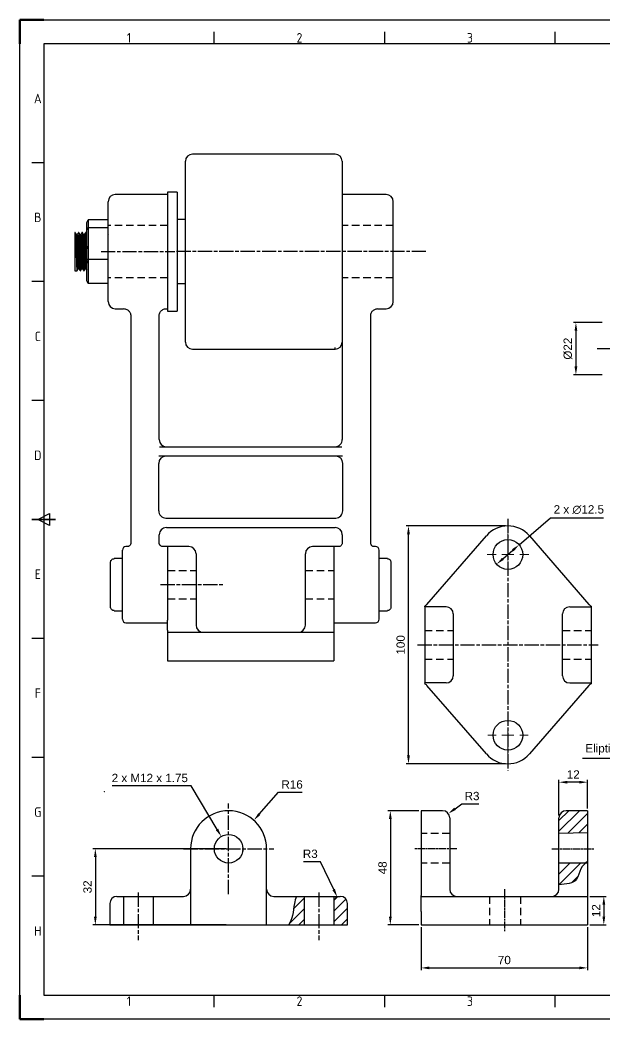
# Model space of a CAD drawing. Header units: millimetres. Extents: x 2729 to 3323, y 1345 to 1799.
# Drawn here: x 2729.2 to 2975, y 1378.6 to 1798.6 of the extents above; entities that cross this region are included whole.
import ezdxf
from ezdxf.enums import TextEntityAlignment as Align

# ---------------------------------------------------------------- set-up
doc = ezdxf.new("R2010")
doc.units = ezdxf.units.MM
doc.header["$LTSCALE"] = 0.5
for name, pattern in [('AM_ISO08W050', [18, 12, -1.5, 3, -1.5]), ('AM_ISO08W050x2', [9, 6, -0.75, 1.5, -0.75]), ('HIDDEN', [9.525, 6.35, -3.175])]:
    doc.linetypes.add(name, pattern=pattern)
for name, color, linetype, lineweight in [('AM_5', 3, 'Continuous', 25), ('AM_7', 4, 'AM_ISO08W050', 25), ('AM_BOR', 7, 'Continuous', 50)]:
    doc.layers.add(name, color=color, linetype=linetype, lineweight=lineweight)
doc.styles.add('ACISOTS', font='isocp.shx')
doc.styles.get("Standard").update_dxf_attribs({"font": 'arial.ttf'})
doc.dimstyles.new('AM_ISO$0', dxfattribs={"dimtxt": 3.5, "dimasz": 3.5, "dimexe": 1, "dimexo": 1, "dimgap": 1.5, "dimtad": 1, "dimdsep": 46, "dimtxsty": 'Standard', "dimcen": 0, "dimclrd": 256, "dimclre": 256, "dimclrt": 2, "dimadec": 0, "dimazin": 2, "dimtp": 0.1, "dimtm": 0.1, "dimtfac": 0.71, "dimtdec": 3, "dimtmove": 0, "dimatfit": 3, "dimfxl": 1, "dimlwd": -1, "dimlwe": -1, "dimarcsym": 1})
doc.dimstyles.new('AM_ISO$3', dxfattribs={"dimtxt": 3.5, "dimasz": 3.5, "dimexe": 1, "dimexo": 1, "dimgap": 1.5, "dimtad": 1, "dimtoh": 1, "dimdsep": 46, "dimtxsty": 'Standard', "dimcen": 0, "dimclrd": 256, "dimclre": 256, "dimclrt": 2, "dimadec": 0, "dimazin": 2, "dimtp": 0.1, "dimtm": 0.1, "dimtfac": 0.71, "dimtdec": 3, "dimtofl": 0, "dimtmove": 0, "dimatfit": 0, "dimfxl": 1, "dimlwd": -1, "dimlwe": -1, "dimarcsym": 1})
doc.dimstyles.new('AM_ISO$4', dxfattribs={"dimtxt": 3.5, "dimasz": 3.5, "dimexe": 1, "dimexo": 1, "dimgap": 1.5, "dimtad": 1, "dimtoh": 1, "dimdsep": 46, "dimtxsty": 'Standard', "dimcen": 0, "dimclrd": 256, "dimclre": 256, "dimclrt": 2, "dimadec": 0, "dimazin": 2, "dimtp": 0.1, "dimtm": 0.1, "dimtfac": 0.71, "dimtdec": 3, "dimtofl": 0, "dimtmove": 0, "dimatfit": 0, "dimfxl": 1, "dimlwd": -1, "dimlwe": -1, "dimarcsym": 1})

# ---------------------------------------------------------------- blocks, each defined once
blk = doc.blocks.new('ISO_A2')
for p, q in [((584, 410), (10, 410)), ((10, 410), (10, 10)), ((10, 10), (584, 10))]:
    blk.add_line(p, q)
at = {"layer": 'AM_BOR'}
for p, q in [((10, 420), (0, 420)), ((0, 420), (0, 410)), ((0, 0), (0, 10)), ((0, 0), (10, 0))]:
    blk.add_line(p, q, dxfattribs=at)
at = {"layer": 'AM_BOR', "color": 1, "lineweight": 25}
for p, q in [((0, 420), (594, 420)), ((0, 0), (0, 420)), ((81.75, 410), (81.75, 415)), ((153.5, 410), (153.5, 415)), ((225.25, 410), (225.25, 415)), ((10, 360), (5, 360)), ((10, 310), (5, 310)), ((10, 260), (5, 260)), ((7.5, 210), (12.5, 212.5)), ((12.5, 207.5), (7.5, 210)), ((12.5, 212.5), (12.5, 207.5)), ((10, 160), (5, 160)), ((10, 110), (5, 110)), ((10, 60), (5, 60)), ((81.75, 5), (81.75, 10)), ((153.5, 5), (153.5, 10)), ((225.25, 5), (225.25, 10)), ((594, 0), (0, 0))]:
    blk.add_line(p, q, dxfattribs=at)
at = {"layer": 'AM_BOR', "color": 2, "lineweight": 35}
blk.add_line((5, 210), (15, 210), dxfattribs=at)
at = {"layer": 'AM_BOR', "color": 1, "lineweight": 25, "style": 'ACISOTS'}
for s, p in [('1', (45.875, 412.5)), ('2', (117.625, 412.5)), ('3', (189.375, 412.5)), ('A', (7.5, 387)), ('B', (7.5, 337)), ('C', (7.5, 287)), ('D', (7.5, 237)), ('E', (7.5, 187)), ('F', (7.5, 137)), ('G', (7.5, 87)), ('H', (7.5, 37)), ('1', (45.875, 7.5)), ('2', (117.625, 7.5)), ('3', (189.375, 7.5))]:
    blk.add_text(s, height=4, dxfattribs=at).set_placement(p, align=Align.MIDDLE)
blk = doc.blocks.new('SW_CENTERMARKSYMBOL_3')
at = {"color": 0, "linetype": 'Continuous', "lineweight": 18}
for p, q in [((0, 5), (0, 8.5)), ((-5, 0), (-8.5, 0)), ((0, 0), (-2.5, 0)), ((0, 0), (0, 2.5)), ((0, 0), (0, -2.5)), ((0, 0), (2.5, 0)), ((5, 0), (8.5, 0)), ((0, -5), (0, -8.5))]:
    blk.add_line(p, q, dxfattribs=at)
blk = doc.blocks.new('SW_CENTERMARKSYMBOL_4')
at = {"color": 0, "linetype": 'Continuous', "lineweight": 0}
for p, q in [((0, 5), (0, 8.75)), ((-5, 0), (-8.75, 0)), ((0, 0), (-2.5, 0)), ((0, 0), (0, 2.5)), ((0, 0), (0, -2.5)), ((0, 0), (2.5, 0)), ((5, 0), (8.75, 0)), ((0, -5), (0, -8.75))]:
    blk.add_line(p, q, dxfattribs=at)
blk = doc.blocks.new('*D52')
at = {"layer": 'AM_5', "linetype": 'ByBlock', "transparency": 16777216}
for p, q in [((2829.89, 1464.75), (2838, 1473.9)), ((2838, 1473.9), (2847.86, 1473.9))]:
    blk.add_line(p, q, dxfattribs=at)
at = {"layer": 'AM_5', "transparency": 16777216}
blk.add_solid([(2829.46, 1465.14), (2830.33, 1464.37), (2827.57, 1462.13)], dxfattribs=at)
at = {"layer": 'Defpoints', "color": 0, "transparency": 16777216}
for p in [(2827.57, 1462.13), (2816.97, 1450.16)]:
    blk.add_point(p, dxfattribs=at)
at = {"layer": 'AM_5', "color": 2, "transparency": 16777216, "insert": (2843.68, 1477.19), "char_height": 3.5, "attachment_point": 5}
blk.add_mtext('R16', dxfattribs=at)
blk = doc.blocks.new('*D53')
at = {"layer": 'AM_5', "linetype": 'ByBlock', "transparency": 16777216}
for p, q in [((2801.16, 1476.62), (2767.93, 1476.62)), ((2812.1, 1458.31), (2801.16, 1476.62))]:
    blk.add_line(p, q, dxfattribs=at)
at = {"layer": 'AM_5', "transparency": 16777216}
blk.add_solid([(2812.6, 1458.61), (2811.59, 1458.01), (2813.89, 1455.31)], dxfattribs=at)
at = {"layer": 'Defpoints', "color": 0, "transparency": 16777216}
for p in [(2813.89, 1455.31), (2820.04, 1445)]:
    blk.add_point(p, dxfattribs=at)
at = {"layer": 'AM_5', "color": 2, "transparency": 16777216, "insert": (2783.8, 1479.91), "char_height": 3.5, "attachment_point": 5}
blk.add_mtext('2 x M12 x 1.75', dxfattribs=at)
blk = doc.blocks.new('*D54')
at = {"layer": 'AM_5', "linetype": 'ByBlock', "transparency": 16777216}
for p, q in [((2815.97, 1450.16), (2759.88, 1450.16)), ((2760.88, 1446.66), (2760.88, 1421.66)), ((2815.97, 1418.16), (2759.88, 1418.16))]:
    blk.add_line(p, q, dxfattribs=at)
at = {"layer": 'AM_5', "transparency": 16777216}
for points in [[(2760.3, 1446.66), (2761.47, 1446.66), (2760.88, 1450.16)], [(2760.3, 1421.66), (2761.47, 1421.66), (2760.88, 1418.16)]]:
    blk.add_solid(points, dxfattribs=at)
at = {"layer": 'Defpoints', "color": 0, "transparency": 16777216}
for p in [(2816.97, 1450.16), (2760.88, 1418.16), (2816.97, 1418.16)]:
    blk.add_point(p, dxfattribs=at)
at = {"layer": 'AM_5', "color": 2, "transparency": 16777216, "insert": (2757.6, 1434.16), "char_height": 3.5, "attachment_point": 5, "rotation": 90}
blk.add_mtext('32', dxfattribs=at)
blk = doc.blocks.new('*D57')
at = {"layer": 'AM_5', "linetype": 'ByBlock', "transparency": 16777216}
for p, q in [((2897, 1466.16), (2884.03, 1466.16)), ((2885.03, 1462.66), (2885.03, 1421.66)), ((2897, 1418.16), (2884.03, 1418.16))]:
    blk.add_line(p, q, dxfattribs=at)
at = {"layer": 'AM_5', "transparency": 16777216}
for points in [[(2884.44, 1462.66), (2885.61, 1462.66), (2885.03, 1466.16)], [(2884.44, 1421.66), (2885.61, 1421.66), (2885.03, 1418.16)]]:
    blk.add_solid(points, dxfattribs=at)
at = {"layer": 'Defpoints', "color": 0, "transparency": 16777216}
for p in [(2898, 1466.16), (2885.03, 1418.16), (2898, 1418.16)]:
    blk.add_point(p, dxfattribs=at)
at = {"layer": 'AM_5', "color": 2, "transparency": 16777216, "insert": (2881.74, 1442.16), "char_height": 3.5, "attachment_point": 5, "rotation": 90}
blk.add_mtext('48', dxfattribs=at)
blk = doc.blocks.new('*D58')
at = {"layer": 'AM_5', "linetype": 'ByBlock', "transparency": 16777216}
for p, q in [((2898, 1417.16), (2898, 1399.09)), ((2968, 1417.16), (2968, 1399.09)), ((2901.5, 1400.09), (2964.5, 1400.09))]:
    blk.add_line(p, q, dxfattribs=at)
at = {"layer": 'AM_5', "transparency": 16777216}
for points in [[(2901.5, 1400.68), (2901.5, 1399.51), (2898, 1400.09)], [(2964.5, 1400.68), (2964.5, 1399.51), (2968, 1400.09)]]:
    blk.add_solid(points, dxfattribs=at)
at = {"layer": 'Defpoints', "color": 0, "transparency": 16777216}
for p in [(2898, 1418.16), (2968, 1418.16), (2968, 1400.09)]:
    blk.add_point(p, dxfattribs=at)
at = {"layer": 'AM_5', "color": 2, "transparency": 16777216, "insert": (2933, 1403.38), "char_height": 3.5, "attachment_point": 5}
blk.add_mtext('70', dxfattribs=at)
blk = doc.blocks.new('*D59')
at = {"layer": 'AM_5', "linetype": 'ByBlock', "transparency": 16777216}
for p, q in [((2956, 1464.16), (2956, 1479.16)), ((2968, 1467.16), (2968, 1479.16)), ((2964.5, 1478.16), (2959.5, 1478.16))]:
    blk.add_line(p, q, dxfattribs=at)
at = {"layer": 'AM_5', "transparency": 16777216}
for points in [[(2959.5, 1478.74), (2959.5, 1477.57), (2956, 1478.16)], [(2964.5, 1478.74), (2964.5, 1477.57), (2968, 1478.16)]]:
    blk.add_solid(points, dxfattribs=at)
at = {"layer": 'Defpoints', "color": 0, "transparency": 16777216}
for p in [(2956, 1478.16), (2968, 1466.16), (2956, 1463.16)]:
    blk.add_point(p, dxfattribs=at)
at = {"layer": 'AM_5', "color": 2, "transparency": 16777216, "insert": (2962, 1481.41), "char_height": 3.5, "attachment_point": 5}
blk.add_mtext('12', dxfattribs=at)
blk = doc.blocks.new('*D60')
at = {"layer": 'AM_5', "linetype": 'ByBlock', "transparency": 16777216}
for p, q in [((2912.26, 1466.97), (2915.09, 1469.03)), ((2915.09, 1469.03), (2922.24, 1469.03))]:
    blk.add_line(p, q, dxfattribs=at)
at = {"layer": 'AM_5', "transparency": 16777216}
blk.add_solid([(2911.92, 1467.45), (2912.6, 1466.5), (2909.43, 1464.92)], dxfattribs=at)
at = {"layer": 'Defpoints', "color": 0, "transparency": 16777216}
for p in [(2907, 1463.16), (2909.43, 1464.92)]:
    blk.add_point(p, dxfattribs=at)
at = {"layer": 'AM_5', "color": 2, "transparency": 16777216, "insert": (2919.41, 1472.32), "char_height": 3.5, "attachment_point": 5}
blk.add_mtext('R3', dxfattribs=at)
blk = doc.blocks.new('*D61')
at = {"layer": 'AM_5', "linetype": 'ByBlock', "transparency": 16777216}
for p, q in [((2969, 1430.16), (2975.86, 1430.16)), ((2974.86, 1426.66), (2974.86, 1421.66)), ((2969, 1418.16), (2975.86, 1418.16))]:
    blk.add_line(p, q, dxfattribs=at)
at = {"layer": 'AM_5', "transparency": 16777216}
for points in [[(2974.28, 1426.66), (2975.45, 1426.66), (2974.86, 1430.16)], [(2974.28, 1421.66), (2975.45, 1421.66), (2974.86, 1418.16)]]:
    blk.add_solid(points, dxfattribs=at)
at = {"layer": 'Defpoints', "color": 0, "transparency": 16777216}
for p in [(2968, 1430.16), (2968, 1418.16), (2974.86, 1418.16)]:
    blk.add_point(p, dxfattribs=at)
at = {"layer": 'AM_5', "color": 2, "transparency": 16777216, "insert": (2971.61, 1424.16), "char_height": 3.5, "attachment_point": 5, "rotation": 90}
blk.add_mtext('12', dxfattribs=at)
blk = doc.blocks.new('*D62')
at = {"layer": 'AM_5', "linetype": 'ByBlock', "transparency": 16777216}
for p, q in [((2933.5, 1585.89), (2891.65, 1585.89)), ((2892.65, 1489.39), (2892.65, 1582.39)), ((2933.5, 1485.89), (2891.65, 1485.89))]:
    blk.add_line(p, q, dxfattribs=at)
at = {"layer": 'AM_5', "transparency": 16777216}
for points in [[(2892.07, 1582.39), (2893.24, 1582.39), (2892.65, 1585.89)], [(2892.07, 1489.39), (2893.24, 1489.39), (2892.65, 1485.89)]]:
    blk.add_solid(points, dxfattribs=at)
at = {"layer": 'Defpoints', "color": 0, "transparency": 16777216}
for p in [(2892.65, 1585.89), (2934.5, 1585.89), (2934.5, 1485.89)]:
    blk.add_point(p, dxfattribs=at)
at = {"layer": 'AM_5', "color": 2, "transparency": 16777216, "insert": (2889.37, 1535.89), "char_height": 3.5, "attachment_point": 5, "rotation": 90}
blk.add_mtext('100', dxfattribs=at)
blk = doc.blocks.new('*D64')
at = {"layer": 'AM_5', "linetype": 'ByBlock', "transparency": 16777216}
for p, q in [((2939.23, 1577.97), (2952.42, 1589.36)), ((2952.42, 1589.36), (2974.78, 1589.36)), ((2932.42, 1572.09), (2936.58, 1575.68))]:
    blk.add_line(p, q, dxfattribs=at)
at = {"layer": 'AM_5', "transparency": 16777216}
for points in [[(2936.2, 1576.12), (2936.96, 1575.24), (2939.23, 1577.97)], [(2932.04, 1572.53), (2932.8, 1571.65), (2929.77, 1569.8)]]:
    blk.add_solid(points, dxfattribs=at)
at = {"layer": 'Defpoints', "color": 0, "transparency": 16777216}
for p in [(2939.23, 1577.97), (2929.77, 1569.8)]:
    blk.add_point(p, dxfattribs=at)
at = {"layer": 'AM_5', "color": 2, "transparency": 16777216, "insert": (2964.35, 1592.74), "char_height": 3.5, "attachment_point": 5}
blk.add_mtext('2 x ∅12.5', dxfattribs=at)
blk = doc.blocks.new('*D80')
at = {"layer": 'AM_5', "linetype": 'ByBlock', "transparency": 16777216}
for p, q in [((2855.66, 1444.74), (2848.51, 1444.74)), ((2861.19, 1433.03), (2855.66, 1444.74))]:
    blk.add_line(p, q, dxfattribs=at)
blk.add_arc((2863.97, 1427.16), 3, 109.0986, 134.3896, dxfattribs=at)
at = {"layer": 'AM_5', "transparency": 16777216}
blk.add_solid([(2861.72, 1433.28), (2860.66, 1432.78), (2862.68, 1429.87)], dxfattribs=at)
at = {"layer": 'Defpoints', "color": 0, "transparency": 16777216}
for p in [(2862.68, 1429.87), (2863.97, 1427.16)]:
    blk.add_point(p, dxfattribs=at)
at = {"layer": 'AM_5', "color": 2, "transparency": 16777216, "insert": (2851.34, 1448.03), "char_height": 3.5, "attachment_point": 5}
blk.add_mtext('R3', dxfattribs=at)
blk = doc.blocks.new('*D89')
at = {"layer": 'AM_5', "linetype": 'ByBlock', "transparency": 16777216}
for p, q in [((2974.13, 1671.42), (2962.13, 1671.42)), ((2963.13, 1667.92), (2963.13, 1652.92)), ((2974.13, 1649.42), (2962.13, 1649.42))]:
    blk.add_line(p, q, dxfattribs=at)
at = {"layer": 'AM_5', "transparency": 16777216}
for points in [[(2962.54, 1667.92), (2963.71, 1667.92), (2963.13, 1671.42)], [(2962.54, 1652.92), (2963.71, 1652.92), (2963.13, 1649.42)]]:
    blk.add_solid(points, dxfattribs=at)
at = {"layer": 'Defpoints', "color": 0, "transparency": 16777216}
for p in [(2975.13, 1671.42), (2963.13, 1649.42), (2975.13, 1649.42)]:
    blk.add_point(p, dxfattribs=at)
at = {"layer": 'AM_5', "color": 2, "transparency": 16777216, "insert": (2959.74, 1660.42), "char_height": 3.5, "attachment_point": 5, "rotation": 90}
blk.add_mtext('%%C22', dxfattribs=at)
blk = doc.blocks.new('*D99')
at = {"layer": 'AM_5', "linetype": 'ByBlock', "transparency": 16777216}
for p, q in [((3025.06, 1527.51), (3025.06, 1487.11)), ((3013.09, 1505.76), (3013.09, 1487.11)), ((3013.09, 1488.11), (2965.92, 1488.11)), ((3021.56, 1488.11), (3016.59, 1488.11))]:
    blk.add_line(p, q, dxfattribs=at)
at = {"layer": 'AM_5', "transparency": 16777216}
for points in [[(3016.59, 1488.69), (3016.59, 1487.53), (3013.09, 1488.11)], [(3021.56, 1488.69), (3021.56, 1487.53), (3025.06, 1488.11)]]:
    blk.add_solid(points, dxfattribs=at)
at = {"layer": 'Defpoints', "color": 0, "transparency": 16777216}
for p in [(3025.06, 1528.51), (3013.09, 1506.76), (3013.09, 1488.11)]:
    blk.add_point(p, dxfattribs=at)
at = {"layer": 'AM_5', "color": 2, "transparency": 16777216, "insert": (2987.75, 1491.88), "char_height": 3.5, "attachment_point": 5}
blk.add_mtext('Eliptical Section 12', dxfattribs=at)

msp = doc.modelspace()

# ---------------------------------------------------------------- hatches: boundary and pattern name
h = msp.add_hatch()
h.set_pattern_fill('ANSI31', color=256)
h.set_pattern_definition([(45, (-842.131, -68.6134), (-2.245064, 2.245064), [])])
h.paths.add_polyline_path([(2968.001, 1456.905), (2968.001, 1466.155), (2959.001, 1466.155, 0.4142136), (2956.001, 1463.155), (2956.001, 1456.655)])
edge = h.paths.add_edge_path()
edge.add_spline(control_points=[(2956.001, 1435.049), (2958.974, 1435.342), (2963.813, 1435.449), (2964.711, 1441.57), (2966.343, 1443.507), (2967.138, 1444.155)], knot_values=[8.4231499, 8.4231499, 8.4231499, 8.4231499, 16.4524205, 21.2092651, 24.4075247, 24.4075247, 24.4075247, 24.4075247], degree=3, periodic=0)
edge.add_line((2967.138, 1444.155), (2956.001, 1444.155))
edge.add_line((2956.001, 1444.155), (2956.001, 1435.049))
h = msp.add_hatch()
h.set_pattern_fill('ANSI31', color=256)
h.set_pattern_definition([(45, (-1096.3842, -68.6134), (-2.245064, 2.245064), [])])
h.paths.add_polyline_path([(2866.966, 1427.155, 0.4142136), (2863.966, 1430.155), (2861.216, 1430.155), (2861.216, 1418.155), (2862.834, 1418.155), (2866.966, 1418.155)])
edge = h.paths.add_edge_path()
edge.add_line((2848.716, 1418.155), (2848.716, 1430.155))
edge.add_line((2848.716, 1430.155), (2845.564, 1430.155))
edge.add_spline(control_points=[(2845.564, 1430.155), (2845.167, 1429.189), (2844.344, 1426.591), (2844.163, 1422.276), (2842.978, 1419.412), (2842.311, 1418.155)], knot_values=[12.3734817, 12.3734817, 12.3734817, 12.3734817, 15.5651522, 20.6989802, 24.9755308, 24.9755308, 24.9755308, 24.9755308], degree=3, periodic=0)
edge.add_line((2842.311, 1418.155), (2848.716, 1418.155))

# ---------------------------------------------------------------- linework, layer by layer
at = {"color": 7, "linetype": 'Continuous', "lineweight": 25}
for p, q in [((2798.773, 1663.204), (2798.773, 1739.204)), ((2861.773, 1742.204), (2801.773, 1742.204)), ((2864.773, 1739.204), (2864.773, 1663.879)), ((2795.273, 1726.204), (2791.273, 1726.204)), ((2791.273, 1726.204), (2791.273, 1676.204)), ((2795.273, 1726.204), (2795.273, 1676.204)), ((2766.273, 1701.204), (2766.273, 1722.204)), ((2791.273, 1725.204), (2769.273, 1725.204)), ((2883.273, 1725.204), (2864.773, 1725.204)), ((2886.273, 1701.204), (2886.273, 1722.204)), ((2757.273, 1713.419), (2757.851, 1714.529)), ((2757.851, 1714.529), (2757.851, 1711.159)), ((2766.273, 1714.529), (2757.851, 1714.529)), ((2798.773, 1714.654), (2795.273, 1714.654)), ((2757.273, 1710.329), (2757.273, 1713.419)), ((2757.273, 1710.329), (2757.851, 1711.159)), ((2757.273, 1698.115), (2757.273, 1710.329)), ((2757.851, 1711.159), (2757.851, 1697.834)), ((2766.273, 1711.159), (2757.851, 1711.159)), ((2752.432, 1709.204), (2752.273, 1709.204)), ((2752.273, 1709.204), (2752.273, 1693.204)), ((2753.276, 1708.392), (2752.908, 1708.392)), ((2753.932, 1709.204), (2753.744, 1709.204)), ((2754.776, 1708.392), (2754.408, 1708.392)), ((2755.432, 1709.204), (2755.244, 1709.204)), ((2756.276, 1708.392), (2755.908, 1708.392)), ((2756.932, 1709.204), (2756.744, 1709.204)), ((2766.414, 1708.382), (2766.273, 1708.625)), ((2766.273, 1680.204), (2766.273, 1701.204)), ((2886.273, 1680.204), (2886.273, 1701.204)), ((2757.273, 1698.115), (2757.851, 1697.834)), ((2757.273, 1688.99), (2757.273, 1698.115)), ((2766.273, 1697.834), (2757.851, 1697.834)), ((2757.851, 1697.834), (2757.851, 1687.88)), ((2752.273, 1693.204), (2753.182, 1693.204)), ((2753.651, 1694.016), (2754.019, 1694.016)), ((2754.494, 1693.204), (2754.682, 1693.204)), ((2755.151, 1694.016), (2755.519, 1694.016)), ((2755.994, 1693.204), (2756.182, 1693.204)), ((2756.651, 1694.016), (2757.019, 1694.016)), ((2757.851, 1687.88), (2757.273, 1688.99)), ((2766.273, 1687.88), (2757.851, 1687.88)), ((2795.273, 1687.754), (2798.773, 1687.754)), ((2769.273, 1677.204), (2772.782, 1677.204)), ((2790.738, 1677.204), (2791.273, 1677.204)), ((2791.273, 1676.204), (2795.273, 1676.204)), ((2879.764, 1677.204), (2883.273, 1677.204)), ((2775.789, 1674.229), (2775.798, 1674.257)), ((2787.741, 1674.287), (2787.742, 1674.28)), ((2864.806, 1674.287), (2864.804, 1674.278)), ((2876.758, 1674.229), (2876.75, 1674.251)), ((2864.773, 1663.879), (2864.773, 1663.204)), ((2801.773, 1660.204), (2861.773, 1660.204)), ((2864.821, 1622.205), (2864.816, 1622.205)), ((2787.876, 1619.204), (2864.67, 1619.204)), ((2864.889, 1615.204), (2787.657, 1615.204)), ((2787.741, 1582.204), (2787.739, 1582.204)), ((2787.767, 1578.701), (2787.766, 1582.204)), ((2864.806, 1582.204), (2864.81, 1582.204)), ((2900.397, 1552.918), (2925.44, 1581.754)), ((2943.561, 1581.754), (2968.603, 1552.918)), ((2772.273, 1561.204), (2772.273, 1575.704)), ((2774.294, 1577.204), (2773.773, 1577.204)), ((2775.793, 1578.664), (2775.796, 1578.655)), ((2787.766, 1578.701), (2787.763, 1578.692)), ((2791.273, 1577.204), (2789.266, 1577.204)), ((2800.273, 1577.204), (2791.273, 1577.204)), ((2791.273, 1577.204), (2791.273, 1561.204)), ((2861.273, 1577.204), (2852.273, 1577.204)), ((2863.281, 1577.204), (2861.273, 1577.204)), ((2861.273, 1577.204), (2861.273, 1561.204)), ((2876.752, 1578.659), (2876.75, 1578.655)), ((2878.773, 1577.204), (2878.253, 1577.204)), ((2880.273, 1561.204), (2880.273, 1575.704)), ((2772.273, 1572.204), (2768.773, 1572.204)), ((2768.773, 1572.204), (2768.773, 1572.102)), ((2803.273, 1574.204), (2803.273, 1561.204)), ((2849.273, 1561.204), (2849.273, 1574.204)), ((2883.773, 1572.204), (2880.273, 1572.204)), ((2883.773, 1572.102), (2883.773, 1572.204)), ((2767.273, 1551.824), (2767.273, 1570.585)), ((2885.273, 1570.585), (2885.273, 1551.824)), ((2772.273, 1546.704), (2772.273, 1561.204)), ((2791.273, 1561.204), (2791.273, 1546.27)), ((2803.273, 1561.204), (2803.273, 1544.204)), ((2849.273, 1544.204), (2849.273, 1561.204)), ((2861.273, 1561.204), (2861.273, 1546.27)), ((2880.273, 1546.704), (2880.273, 1561.204)), ((2768.773, 1550.307), (2768.773, 1550.204)), ((2768.773, 1550.204), (2772.273, 1550.204)), ((2880.273, 1550.204), (2883.773, 1550.204)), ((2883.773, 1550.204), (2883.773, 1550.307)), ((2899.5, 1551.885), (2899.5, 1519.885)), ((2908.5, 1551.885), (2899.5, 1551.885)), ((2960.5, 1551.885), (2969.5, 1551.885)), ((2969.5, 1551.885), (2969.5, 1519.885)), ((2911.5, 1548.885), (2911.5, 1522.885)), ((2957.5, 1522.885), (2957.5, 1548.885)), ((2773.773, 1545.204), (2791.273, 1545.204)), ((2791.273, 1542.138), (2791.273, 1529.204)), ((2861.273, 1545.204), (2878.773, 1545.204)), ((2861.273, 1542.138), (2861.273, 1529.204)), ((2791.273, 1541.204), (2821.96, 1541.204)), ((2821.96, 1541.204), (2830.586, 1541.204)), ((2830.586, 1541.204), (2861.273, 1541.204)), ((2791.273, 1529.204), (2820.523, 1529.204)), ((2820.523, 1529.204), (2832.024, 1529.204)), ((2832.024, 1529.204), (2861.273, 1529.204)), ((2908.5, 1519.885), (2899.5, 1519.885)), ((2925.44, 1490.017), (2900.397, 1518.852)), ((2968.603, 1518.852), (2943.561, 1490.017)), ((2960.5, 1519.885), (2969.5, 1519.885)), ((2907.001, 1466.155), (2898.001, 1466.155)), ((2898.001, 1466.155), (2898.001, 1450.155)), ((2968.001, 1466.155), (2959.001, 1466.155)), ((2968.001, 1466.155), (2968.001, 1450.155)), ((2910.001, 1463.155), (2910.001, 1450.155)), ((2956.001, 1450.155), (2956.001, 1463.155)), ((2800.966, 1450.155), (2800.966, 1418.155)), ((2832.966, 1418.155), (2832.966, 1450.155)), ((2898.001, 1450.155), (2898.001, 1430.521)), ((2910.001, 1450.155), (2910.001, 1433.155)), ((2956.001, 1433.155), (2956.001, 1450.155)), ((2968.001, 1450.155), (2968.001, 1430.521)), ((2769.966, 1430.155), (2773.064, 1430.155)), ((2773.064, 1430.155), (2797.966, 1430.155)), ((2835.966, 1430.155), (2860.867, 1430.155)), ((2860.867, 1430.155), (2863.966, 1430.155)), ((2898.001, 1430.155), (2926.206, 1430.155)), ((2926.206, 1430.155), (2939.796, 1430.155)), ((2939.796, 1430.155), (2968.001, 1430.155)), ((2766.966, 1427.155), (2766.966, 1418.155)), ((2866.966, 1418.155), (2866.966, 1427.155)), ((2800.966, 1423.79), (2800.966, 1418.155)), ((2898.001, 1423.79), (2898.001, 1418.155)), ((2968.001, 1423.79), (2968.001, 1418.155)), ((2766.966, 1418.155), (2771.097, 1418.155)), ((2771.097, 1418.155), (2800.966, 1418.155)), ((2800.966, 1418.155), (2832.966, 1418.155)), ((2832.966, 1418.155), (2862.834, 1418.155)), ((2862.834, 1418.155), (2866.966, 1418.155)), ((2898.001, 1418.155), (2923.941, 1418.155)), ((2923.941, 1418.155), (2942.061, 1418.155)), ((2942.061, 1418.155), (2968.001, 1418.155))]:
    msp.add_line(p, q, dxfattribs=at)
at = {"linetype": 'HIDDEN'}
for p, q in [((2791.273, 1712.204), (2766.273, 1712.204)), ((2886.273, 1712.204), (2864.773, 1712.204)), ((2791.273, 1690.204), (2766.273, 1690.204)), ((2886.273, 1690.204), (2864.773, 1690.204)), ((2791.273, 1567.204), (2803.273, 1567.204)), ((2849.273, 1567.204), (2861.273, 1567.204)), ((2791.273, 1555.204), (2803.273, 1555.204)), ((2849.273, 1555.204), (2861.273, 1555.204)), ((2899.5, 1541.885), (2911.5, 1541.885)), ((2957.5, 1541.885), (2969.5, 1541.885)), ((2899.5, 1529.885), (2911.5, 1529.885)), ((2957.5, 1529.885), (2969.5, 1529.885)), ((2910.001, 1456.655), (2898.001, 1456.655)), ((2910.001, 1444.155), (2898.001, 1444.155)), ((2926.751, 1430.155), (2926.751, 1418.155)), ((2939.751, 1430.155), (2939.751, 1418.155))]:
    msp.add_line(p, q, dxfattribs=at)
at = {"color": 8, "linetype": 'Continuous', "lineweight": 25}
msp.add_line((2861.773, 1660.204), (2861.773, 1660.933), dxfattribs=at)
for p, q in [((2790.518, 1589.204), (2862.029, 1589.204)), ((2790.766, 1585.204), (2861.78, 1585.204)), ((2968.001, 1456.905), (2956.001, 1456.655)), ((2968.001, 1444.155), (2956.001, 1444.155)), ((2772.716, 1430.155), (2772.716, 1418.155)), ((2785.216, 1430.155), (2785.216, 1418.155)), ((2848.716, 1430.155), (2848.716, 1418.155)), ((2861.216, 1430.155), (2861.216, 1418.155))]:
    msp.add_line(p, q)
at = {"color": 7, "linetype": 'Continuous', "lineweight": 25, "flags": 128}
for points in [[(2787.532, 1592.207), (2787.536, 1598.207), (2787.548, 1612.207)], [(2865.015, 1592.207), (2865.01, 1598.207), (2864.998, 1612.207)]]:
    msp.add_lwpolyline(points, dxfattribs=at)
at = {"color": 7, "linetype": 'Continuous', "lineweight": 25}
for centre, radius in [((2934.5, 1573.885), 6.25), ((2934.5, 1497.885), 6.25), ((2816.966, 1450.155), 6)]:
    msp.add_circle(centre, radius, dxfattribs=at)
for centre, radius, start, end in [((2801.773, 1739.204), 3, 90, 180), ((2861.773, 1739.204), 3, 0, 90), ((2769.273, 1722.204), 3, 90, 180), ((2883.273, 1722.204), 3, 0, 90), ((2769.273, 1680.204), 3, 180, 270), ((2883.273, 1680.204), 3, 270, 0), ((2801.773, 1663.204), 3, 180, 270), ((2861.773, 1663.204), 3, 270, 0), ((2790.76, 1622.204), 3, 180.10679, 269.99983), ((2861.787, 1622.204), 3, 270.00025, 0.12029), ((2790.542, 1612.21), 2.994, 90.10705, 180.04836), ((2862.004, 1612.21), 2.994, 359.95157, 89.89296), ((2790.525, 1592.197), 2.993, 179.81642, 269.86663), ((2862.022, 1592.197), 2.993, 270.13345, 0.18347), ((2790.766, 1582.204), 3, 90.00037, 180.10695), ((2861.78, 1582.204), 3, 0.09505, 89.99966), ((2934.5, 1573.885), 12, 40.97326, 139.02674), ((2773.773, 1575.704), 1.5, 90, 180), ((2800.273, 1574.204), 3, 0, 90), ((2852.273, 1574.204), 3, 90, 180), ((2878.773, 1575.704), 1.5, 0, 90), ((2898.132, 1554.885), 3, 296.78513, 319.01513), ((2908.5, 1548.885), 3, 0, 90), ((2960.5, 1548.885), 3, 90, 180), ((2970.868, 1554.885), 3, 221.01133, 243.07766), ((2773.773, 1546.704), 1.5, 180, 270), ((2878.773, 1546.704), 1.5, 270, 0), ((2806.273, 1544.204), 3, 180, 270), ((2846.273, 1544.204), 3, 270, 0), ((2908.5, 1522.885), 3, 270, 0), ((2960.5, 1522.885), 3, 180, 270), ((2898.132, 1516.885), 3, 41.01133, 63.23369), ((2970.868, 1516.885), 3, 116.96287, 139.01513), ((2934.5, 1497.885), 12, 220.97326, 319.02674), ((2816.966, 1450.155), 16, 0, 180), ((2907.001, 1463.155), 3, 0, 90), ((2959.001, 1463.155), 3, 90, 180), ((2797.966, 1433.155), 3, 270, 0), ((2835.966, 1433.155), 3, 180, 270), ((2913.001, 1433.155), 3, 180, 270), ((2953.001, 1433.155), 3, 270, 0), ((2769.966, 1427.155), 3, 90, 180), ((2863.966, 1427.155), 3, 0, 90)]:
    msp.add_arc(centre, radius, start, end, dxfattribs=at)
for points, knots in [([(2752.914, 1708.382), (2752.836, 1708.517), (2752.679, 1708.788), (2752.522, 1709.059), (2752.444, 1709.195)], [0, 0, 0, 0, 0.4999658, 1, 1, 1, 1]), ([(2752.444, 1709.14), (2752.449, 1709.146), (2752.475, 1709.176), (2752.522, 1708.681), (2752.587, 1707.674), (2752.648, 1706.183), (2752.709, 1704.367), (2752.775, 1702.33), (2752.836, 1700.218), (2752.897, 1698.172), (2752.962, 1696.335), (2753.023, 1694.824), (2753.084, 1693.772), (2753.14, 1693.227), (2753.171, 1693.26), (2753.182, 1693.272)], [0, 0, 0, 0, 0.02351324, 0.10769282, 0.1933363, 0.27751605, 0.36169567, 0.44733906, 0.53151877, 0.61569835, 0.70134131, 0.78552148, 0.86970089, 0.95534411, 1, 1, 1, 1]), ([(2752.914, 1708.335), (2752.919, 1708.34), (2752.945, 1708.365), (2752.99, 1707.922), (2753.056, 1707.017), (2753.117, 1705.678), (2753.178, 1704.046), (2753.243, 1702.216), (2753.304, 1700.318), (2753.365, 1698.48), (2753.431, 1696.829), (2753.492, 1695.472), (2753.553, 1694.526), (2753.608, 1694.037), (2753.64, 1694.067), (2753.651, 1694.077)], [0, 0, 0, 0, 0.0217911, 0.1061, 0.1918762, 0.2761848, 0.3604935, 0.4462693, 0.5305779, 0.6148873, 0.7006629, 0.784972, 0.8692804, 0.9550561, 1, 1, 1, 1]), ([(2753.716, 1709.165), (2753.643, 1709.039), (2753.492, 1708.778), (2753.341, 1708.517), (2753.263, 1708.382)], [0, 0, 0, 0, 0.4810057, 1, 1, 1, 1]), ([(2753.276, 1708.332), (2753.285, 1708.345), (2753.315, 1708.385), (2753.365, 1707.929), (2753.431, 1707.016), (2753.492, 1705.679), (2753.553, 1704.046), (2753.618, 1702.216), (2753.679, 1700.318), (2753.74, 1698.48), (2753.806, 1696.83), (2753.867, 1695.47), (2753.928, 1694.533), (2753.979, 1694.06), (2754.006, 1694.076), (2754.013, 1694.08)], [0, 0, 0, 0, 0.0394357, 0.123781, 0.2095943, 0.2939394, 0.3782846, 0.4640974, 0.5484426, 0.6327884, 0.7186011, 0.8029466, 0.8872915, 0.9731043, 1, 1, 1, 1]), ([(2753.744, 1709.137), (2753.754, 1709.151), (2753.784, 1709.196), (2753.834, 1708.689), (2753.9, 1707.672), (2753.961, 1706.184), (2754.022, 1704.367), (2754.087, 1702.33), (2754.148, 1700.218), (2754.209, 1698.172), (2754.275, 1696.335), (2754.336, 1694.824), (2754.397, 1693.772), (2754.452, 1693.227), (2754.484, 1693.26), (2754.494, 1693.272)], [0, 0, 0, 0, 0.038901, 0.1217541, 0.2060479, 0.2889012, 0.3717543, 0.456048, 0.5389012, 0.6217543, 0.7060477, 0.7889013, 0.8717542, 0.9560478, 1, 1, 1, 1]), ([(2754.414, 1708.382), (2754.336, 1708.517), (2754.179, 1708.788), (2754.022, 1709.059), (2753.944, 1709.195)], [0, 0, 0, 0, 0.4999668, 1, 1, 1, 1]), ([(2753.944, 1709.14), (2753.949, 1709.146), (2753.975, 1709.176), (2754.022, 1708.681), (2754.087, 1707.674), (2754.148, 1706.183), (2754.209, 1704.367), (2754.275, 1702.33), (2754.336, 1700.218), (2754.397, 1698.172), (2754.462, 1696.335), (2754.523, 1694.824), (2754.584, 1693.772), (2754.64, 1693.227), (2754.671, 1693.26), (2754.682, 1693.272)], [0, 0, 0, 0, 0.0235132, 0.1076928, 0.1933363, 0.277516, 0.3616957, 0.4473391, 0.5315188, 0.6156984, 0.7013413, 0.7855215, 0.8697009, 0.9553441, 1, 1, 1, 1]), ([(2754.414, 1708.335), (2754.419, 1708.34), (2754.445, 1708.365), (2754.49, 1707.922), (2754.556, 1707.017), (2754.617, 1705.678), (2754.678, 1704.046), (2754.743, 1702.216), (2754.804, 1700.318), (2754.865, 1698.48), (2754.931, 1696.829), (2754.992, 1695.472), (2755.053, 1694.526), (2755.108, 1694.037), (2755.14, 1694.067), (2755.151, 1694.077)], [0, 0, 0, 0, 0.0217911, 0.1061, 0.1918762, 0.2761848, 0.3604935, 0.4462693, 0.5305779, 0.6148873, 0.7006629, 0.784972, 0.8692804, 0.9550561, 1, 1, 1, 1]), ([(2755.216, 1709.165), (2755.143, 1709.039), (2754.992, 1708.778), (2754.841, 1708.517), (2754.763, 1708.382)], [0, 0, 0, 0, 0.4810063, 1, 1, 1, 1]), ([(2754.776, 1708.332), (2754.785, 1708.345), (2754.815, 1708.385), (2754.865, 1707.929), (2754.931, 1707.016), (2754.992, 1705.679), (2755.053, 1704.046), (2755.118, 1702.216), (2755.179, 1700.318), (2755.24, 1698.48), (2755.306, 1696.83), (2755.367, 1695.47), (2755.428, 1694.533), (2755.479, 1694.06), (2755.506, 1694.076), (2755.513, 1694.08)], [0, 0, 0, 0, 0.0394357, 0.123781, 0.2095943, 0.2939394, 0.3782846, 0.4640974, 0.5484426, 0.6327884, 0.7186011, 0.8029466, 0.8872915, 0.9731043, 1, 1, 1, 1]), ([(2755.244, 1709.137), (2755.254, 1709.151), (2755.284, 1709.196), (2755.334, 1708.689), (2755.4, 1707.672), (2755.461, 1706.184), (2755.522, 1704.367), (2755.587, 1702.33), (2755.648, 1700.218), (2755.709, 1698.172), (2755.775, 1696.335), (2755.836, 1694.824), (2755.897, 1693.772), (2755.952, 1693.227), (2755.984, 1693.26), (2755.994, 1693.272)], [0, 0, 0, 0, 0.038901, 0.1217541, 0.2060479, 0.2889012, 0.3717543, 0.456048, 0.5389012, 0.6217543, 0.7060477, 0.7889013, 0.8717542, 0.9560478, 1, 1, 1, 1]), ([(2755.914, 1708.382), (2755.836, 1708.517), (2755.679, 1708.788), (2755.522, 1709.059), (2755.444, 1709.195)], [0, 0, 0, 0, 0.4999658, 1, 1, 1, 1]), ([(2755.444, 1709.14), (2755.449, 1709.146), (2755.475, 1709.176), (2755.522, 1708.681), (2755.587, 1707.674), (2755.648, 1706.183), (2755.709, 1704.367), (2755.775, 1702.33), (2755.836, 1700.218), (2755.897, 1698.172), (2755.962, 1696.335), (2756.023, 1694.824), (2756.084, 1693.772), (2756.14, 1693.227), (2756.171, 1693.26), (2756.182, 1693.272)], [0, 0, 0, 0, 0.0235132, 0.1076928, 0.1933363, 0.277516, 0.3616957, 0.4473391, 0.5315188, 0.6156984, 0.7013413, 0.7855215, 0.8697009, 0.9553441, 1, 1, 1, 1]), ([(2755.914, 1708.335), (2755.919, 1708.34), (2755.945, 1708.365), (2755.99, 1707.922), (2756.056, 1707.017), (2756.117, 1705.678), (2756.178, 1704.046), (2756.243, 1702.216), (2756.304, 1700.318), (2756.365, 1698.48), (2756.431, 1696.829), (2756.492, 1695.472), (2756.553, 1694.526), (2756.608, 1694.037), (2756.64, 1694.067), (2756.651, 1694.077)], [0, 0, 0, 0, 0.0217911, 0.1061, 0.1918762, 0.2761848, 0.3604935, 0.4462693, 0.5305779, 0.6148873, 0.7006629, 0.784972, 0.8692804, 0.9550561, 1, 1, 1, 1]), ([(2756.716, 1709.165), (2756.643, 1709.039), (2756.492, 1708.778), (2756.341, 1708.517), (2756.263, 1708.382)], [0, 0, 0, 0, 0.4810057, 1, 1, 1, 1]), ([(2756.276, 1708.332), (2756.285, 1708.345), (2756.315, 1708.385), (2756.365, 1707.929), (2756.431, 1707.016), (2756.492, 1705.679), (2756.553, 1704.046), (2756.618, 1702.216), (2756.679, 1700.318), (2756.74, 1698.48), (2756.806, 1696.83), (2756.867, 1695.47), (2756.928, 1694.533), (2756.979, 1694.06), (2757.006, 1694.076), (2757.013, 1694.08)], [0, 0, 0, 0, 0.0394357, 0.123781, 0.2095943, 0.2939394, 0.3782846, 0.4640974, 0.5484426, 0.6327884, 0.7186011, 0.8029466, 0.8872915, 0.9731043, 1, 1, 1, 1]), ([(2756.744, 1709.137), (2756.754, 1709.151), (2756.784, 1709.196), (2756.834, 1708.689), (2756.9, 1707.672), (2756.961, 1706.184), (2757.022, 1704.367), (2757.087, 1702.329), (2757.148, 1700.222), (2757.209, 1698.169), (2757.252, 1696.997), (2757.273, 1696.411)], [0, 0, 0, 0, 0.0552083, 0.1727935, 0.2924235, 0.4100088, 0.527594, 0.6472239, 0.7648092, 0.8823943, 1, 1, 1, 1]), ([(2757.273, 1708.625), (2757.242, 1708.68), (2757.132, 1708.869), (2757.022, 1709.059), (2756.944, 1709.195)], [0, 0, 0, 0, 0.2861466, 1, 1, 1, 1]), ([(2756.944, 1709.14), (2756.949, 1709.146), (2756.975, 1709.176), (2757.022, 1708.681), (2757.087, 1707.674), (2757.148, 1706.182), (2757.209, 1704.381), (2757.252, 1703.02), (2757.273, 1702.34)], [0, 0, 0, 0, 0.0527332, 0.2415231, 0.433596, 0.6223863, 0.8111762, 1, 1, 1, 1]), ([(2753.194, 1693.214), (2753.272, 1693.35), (2753.429, 1693.621), (2753.586, 1693.892), (2753.664, 1694.027)], [0, 0, 0, 0, 0.5000268, 1, 1, 1, 1]), ([(2754.013, 1694.027), (2754.091, 1693.892), (2754.242, 1693.631), (2754.393, 1693.37), (2754.466, 1693.244)], [0, 0, 0, 0, 0.5189943, 1, 1, 1, 1]), ([(2754.694, 1693.214), (2754.772, 1693.35), (2754.929, 1693.621), (2755.086, 1693.892), (2755.164, 1694.027)], [0, 0, 0, 0, 0.50002731, 1, 1, 1, 1]), ([(2755.513, 1694.027), (2755.591, 1693.892), (2755.742, 1693.631), (2755.893, 1693.37), (2755.966, 1693.244)], [0, 0, 0, 0, 0.5189932, 1, 1, 1, 1]), ([(2756.194, 1693.214), (2756.272, 1693.35), (2756.429, 1693.621), (2756.586, 1693.892), (2756.664, 1694.027)], [0, 0, 0, 0, 0.50002731, 1, 1, 1, 1]), ([(2757.013, 1694.027), (2757.091, 1693.892), (2757.178, 1693.742), (2757.265, 1693.592), (2757.273, 1693.577)], [0, 0, 0, 0, 0.903608, 1, 1, 1, 1]), ([(2772.786, 1677.235), (2772.996, 1677.224), (2773.454, 1677.201), (2774.103, 1676.966), (2774.672, 1676.605), (2775.107, 1676.175), (2775.421, 1675.714), (2775.63, 1675.25), (2775.746, 1674.806), (2775.792, 1674.465), (2775.788, 1674.281), (2775.786, 1674.229)], [0, 0, 0, 0, 0.1331737, 0.2902445, 0.4308825, 0.558573, 0.675708, 0.7829884, 0.8802262, 0.9664446, 1, 1, 1, 1]), ([(2787.762, 1674.286), (2787.762, 1674.354), (2787.762, 1674.63), (2787.869, 1675.131), (2788.12, 1675.721), (2788.497, 1676.247), (2788.974, 1676.685), (2789.577, 1677.025), (2790.184, 1677.218), (2790.587, 1677.222), (2790.74, 1677.223)], [0, 0, 0, 0, 0.0441925, 0.1807354, 0.326324, 0.4560585, 0.5962655, 0.7404862, 0.9012449, 1, 1, 1, 1]), ([(2876.761, 1674.229), (2876.759, 1674.286), (2876.754, 1674.539), (2876.839, 1675.026), (2877.062, 1675.614), (2877.418, 1676.154), (2877.87, 1676.603), (2878.435, 1676.964), (2879.078, 1677.178), (2879.537, 1677.264), (2879.766, 1677.239), (2879.767, 1677.239)], [0, 0, 0, 0, 0.03732859, 0.16309992, 0.30965158, 0.43371922, 0.5701673, 0.71122266, 0.85406724, 0.99944249, 1, 1, 1, 1]), ([(2775.783, 1674.257), (2775.783, 1672.16), (2775.784, 1667.961), (2775.785, 1661.858), (2775.786, 1656.496), (2775.786, 1652.004), (2775.787, 1648.305), (2775.787, 1644.975), (2775.787, 1641.996), (2775.787, 1639.173), (2775.787, 1635.945), (2775.787, 1632.005), (2775.787, 1627.227), (2775.787, 1621.849), (2775.787, 1615.873), (2775.786, 1609.297), (2775.785, 1602.275), (2775.784, 1594.829), (2775.782, 1586.982), (2775.781, 1581.535), (2775.78, 1578.703), (2775.78, 1578.664)], [0, 0, 0, 0, 0.0658232, 0.1317982, 0.1915291, 0.2340802, 0.2727767, 0.3076186, 0.3386061, 0.36625, 0.3961999, 0.4399154, 0.4898998, 0.5461533, 0.6086759, 0.6774675, 0.7525283, 0.8290421, 0.9111291, 0.9987896, 1, 1, 1, 1]), ([(2787.76, 1622.205), (2787.76, 1622.536), (2787.76, 1624.26), (2787.76, 1627.577), (2787.759, 1632.355), (2787.76, 1637.733), (2787.76, 1643.709), (2787.76, 1650.286), (2787.761, 1657.307), (2787.762, 1664.753), (2787.763, 1670.426), (2787.764, 1673.661), (2787.764, 1674.28)], [0, 0, 0, 0, 0.0190743, 0.0993197, 0.1910732, 0.2943354, 0.4091065, 0.5353871, 0.6731781, 0.8136383, 0.9643325, 1, 1, 1, 1]), ([(2864.773, 1674.509), (2864.779, 1674.469), (2864.791, 1674.394), (2864.788, 1674.321), (2864.787, 1674.287)], [0, 0, 0, 0, 0.5407795, 1, 1, 1, 1]), ([(2864.783, 1674.278), (2864.783, 1672.174), (2864.784, 1667.967), (2864.785, 1661.858), (2864.786, 1656.496), (2864.786, 1652.004), (2864.787, 1648.305), (2864.787, 1644.975), (2864.787, 1641.996), (2864.787, 1639.173), (2864.787, 1635.945), (2864.787, 1632.005), (2864.787, 1627.279), (2864.787, 1623.945), (2864.787, 1622.205)], [0, 0, 0, 0, 0.1212243, 0.2423378, 0.3519886, 0.4301015, 0.5011384, 0.5650994, 0.6219845, 0.6727316, 0.7277121, 0.8079626, 0.8997213, 1, 1, 1, 1]), ([(2876.767, 1578.659), (2876.767, 1580.677), (2876.765, 1584.996), (2876.764, 1591.418), (2876.763, 1597.724), (2876.762, 1603.086), (2876.761, 1607.578), (2876.761, 1611.277), (2876.76, 1614.607), (2876.76, 1617.586), (2876.76, 1620.409), (2876.76, 1623.637), (2876.76, 1627.577), (2876.759, 1632.355), (2876.76, 1637.733), (2876.76, 1643.709), (2876.76, 1650.286), (2876.761, 1657.307), (2876.762, 1664.753), (2876.763, 1670.416), (2876.764, 1673.642), (2876.764, 1674.251)], [0, 0, 0, 0, 0.0633339, 0.1355519, 0.2015258, 0.2612556, 0.3038058, 0.3425015, 0.3773427, 0.4083295, 0.4359728, 0.4659221, 0.509637, 0.5596211, 0.6158746, 0.6783979, 0.7471912, 0.8222548, 0.8987726, 0.9808655, 1, 1, 1, 1]), ([(2864.781, 1582.204), (2864.78, 1581.063), (2864.78, 1579.894), (2864.78, 1578.725), (2864.78, 1578.697)], [0, 0, 0, 0, 0.97638126, 1, 1, 1, 1]), ([(2775.777, 1578.654), (2775.777, 1578.646), (2775.783, 1578.512), (2775.715, 1578.217), (2775.527, 1577.831), (2775.207, 1577.494), (2774.788, 1577.274), (2774.452, 1577.182), (2774.281, 1577.205), (2774.277, 1577.206)], [0, 0, 0, 0, 0.0099652, 0.1825565, 0.3785984, 0.5684999, 0.774694, 0.9946367, 1, 1, 1, 1]), ([(2789.266, 1577.222), (2789.198, 1577.218), (2788.969, 1577.205), (2788.596, 1577.34), (2788.228, 1577.594), (2787.978, 1577.909), (2787.838, 1578.217), (2787.775, 1578.48), (2787.772, 1578.634), (2787.771, 1578.692)], [0, 0, 0, 0, 0.0876205, 0.2925633, 0.4911276, 0.656921, 0.8003931, 0.9239762, 1, 1, 1, 1]), ([(2864.769, 1578.691), (2864.771, 1578.634), (2864.775, 1578.44), (2864.667, 1578.083), (2864.421, 1577.69), (2864.043, 1577.388), (2863.649, 1577.22), (2863.384, 1577.22), (2863.279, 1577.22)], [0, 0, 0, 0, 0.0754928, 0.2543673, 0.4661656, 0.6620127, 0.8670356, 1, 1, 1, 1]), ([(2864.782, 1578.697), (2864.781, 1578.7), (2864.778, 1578.709), (2864.781, 1578.698), (2864.783, 1578.691)], [0, 0, 0, 0, 0.345774, 1, 1, 1, 1]), ([(2878.257, 1577.219), (2878.145, 1577.221), (2877.871, 1577.227), (2877.478, 1577.404), (2877.144, 1577.681), (2876.928, 1577.997), (2876.814, 1578.301), (2876.77, 1578.521), (2876.771, 1578.633), (2876.771, 1578.655)], [0, 0, 0, 0, 0.1461367, 0.3557067, 0.5475286, 0.70975, 0.8504121, 0.97084, 1, 1, 1, 1]), ([(2767.273, 1570.585), (2767.278, 1570.673), (2767.291, 1570.933), (2767.444, 1571.348), (2767.771, 1571.754), (2768.213, 1572.023), (2768.568, 1572.099), (2768.754, 1572.101), (2768.773, 1572.102)], [0, 0, 0, 0, 0.1116824, 0.330591, 0.5479576, 0.7630598, 0.9760907, 1, 1, 1, 1]), ([(2883.773, 1572.102), (2883.856, 1572.097), (2884.106, 1572.085), (2884.507, 1571.939), (2884.906, 1571.623), (2885.18, 1571.188), (2885.268, 1570.82), (2885.273, 1570.618), (2885.273, 1570.585)], [0, 0, 0, 0, 0.10568157, 0.31717133, 0.5291889, 0.74274946, 0.95847596, 1, 1, 1, 1]), ([(2768.773, 1550.307), (2768.699, 1550.311), (2768.458, 1550.321), (2768.126, 1550.436), (2767.76, 1550.679), (2767.469, 1551.02), (2767.297, 1551.442), (2767.28, 1551.717), (2767.273, 1551.824)], [0, 0, 0, 0, 0.094389, 0.3057693, 0.4348199, 0.6501056, 0.8653233, 1, 1, 1, 1]), ([(2885.273, 1551.824), (2885.258, 1551.659), (2885.226, 1551.321), (2885.003, 1550.921), (2884.69, 1550.598), (2884.298, 1550.372), (2883.955, 1550.308), (2883.781, 1550.307), (2883.773, 1550.307)], [0, 0, 0, 0, 0.2088908, 0.4272568, 0.5656022, 0.7780909, 0.9906207, 1, 1, 1, 1]), ([(2899.5, 1551.885), (2899.5, 1551.912), (2899.5, 1551.964), (2899.5, 1552.226), (2899.5, 1552.19), (2899.5, 1552.18)], [0, 0, 0, 0, 0.4256759, 0.8535201, 1, 1, 1, 1]), ([(2969.5, 1552.196), (2969.5, 1552.188), (2969.5, 1552.176), (2969.5, 1552.062), (2969.5, 1551.968), (2969.5, 1551.897), (2969.5, 1551.888), (2969.5, 1551.885)], [0, 0, 0, 0, 0.2924288, 0.47971749, 0.60948707, 0.86945706, 1, 1, 1, 1]), ([(2791.273, 1542.138), (2791.273, 1542.386), (2791.273, 1543.627), (2791.273, 1545.005), (2791.273, 1546.134), (2791.273, 1546.27)], [0, 0, 0, 0, 0.1799827, 0.9013333, 1, 1, 1, 1]), ([(2861.273, 1546.27), (2861.273, 1545.677), (2861.273, 1544.491), (2861.273, 1543.114), (2861.273, 1542.329), (2861.273, 1542.138)], [0, 0, 0, 0, 0.4308767, 0.8615344, 1, 1, 1, 1]), ([(2899.5, 1519.59), (2899.5, 1519.591), (2899.5, 1519.593), (2899.5, 1519.84), (2899.5, 1519.872), (2899.5, 1519.885)], [0, 0, 0, 0, 0.2758453, 0.7056633, 1, 1, 1, 1]), ([(2969.5, 1519.885), (2969.5, 1519.855), (2969.5, 1519.794), (2969.5, 1519.548), (2969.5, 1519.568), (2969.5, 1519.571)], [0, 0, 0, 0, 0.445144, 0.8920991, 1, 1, 1, 1]), ([(2822.966, 1450.155), (2822.964, 1450.041), (2822.959, 1449.757), (2822.917, 1449.37), (2822.871, 1449.074), (2822.841, 1448.947), (2822.836, 1448.922)], [0, 0, 0, 0, 0.2766166, 0.685374, 0.9393688, 1, 1, 1, 1]), ([(2898.001, 1423.79), (2898.001, 1424.35), (2898.001, 1424.91), (2898.001, 1425.75), (2898.001, 1426.03), (2898.001, 1426.589), (2898.001, 1426.87), (2898.001, 1427.43), (2898.001, 1427.711), (2898.001, 1428.272), (2898.001, 1428.553), (2898.001, 1429.395), (2898.001, 1429.956), (2898.001, 1430.521)], [0, 0, 0, 0, 0.25, 0.25, 0.375, 0.375, 0.5, 0.5, 0.625, 0.625, 0.75, 0.75, 1, 1, 1, 1]), ([(2968.001, 1430.521), (2968.001, 1429.952), (2968.001, 1429.392), (2968.001, 1428.552), (2968.001, 1428.272), (2968.001, 1427.711), (2968.001, 1427.428), (2968.001, 1426.865), (2968.001, 1426.585), (2968.001, 1426.027), (2968.001, 1425.748), (2968.001, 1424.913), (2968.001, 1424.355), (2968.001, 1423.79)], [0, 0, 0, 0, 0.25, 0.25, 0.375, 0.375, 0.5, 0.5, 0.625, 0.625, 0.75, 0.75, 1, 1, 1, 1])]:
    msp.add_open_spline(points, degree=3, knots=knots, dxfattribs=at)
for points, knots in [([(2968.001, 1444.778), (2966.815, 1444.019), (2964.773, 1441.989), (2963.813, 1435.449), (2958.974, 1435.342), (2956.001, 1435.049)], [7.3286694, 7.3286694, 7.3286694, 7.3286694, 11.6214095, 16.3782541, 24.4075247, 24.4075247, 24.4075247, 24.4075247]), ([(2845.564, 1430.155), (2845.167, 1429.189), (2844.344, 1426.591), (2844.163, 1422.276), (2842.978, 1419.412), (2842.311, 1418.155)], [12.3734817, 12.3734817, 12.3734817, 12.3734817, 15.5651522, 20.6989802, 24.9755308, 24.9755308, 24.9755308, 24.9755308])]:
    msp.add_open_spline(points, degree=3, knots=knots)
at = {"color": 7, "linetype": 'Continuous', "lineweight": 0}
msp.add_point((2764.729, 1474.161), dxfattribs=at)
at = {"layer": 'AM_7'}
for p, q in [((2763.273, 1701.204), (2794.273, 1701.204)), ((2900.023, 1701.204), (2794.273, 1701.204)), ((2972.128, 1660.417), (3112.128, 1660.417)), ((2934.5, 1588.885), (2934.5, 1482.885)), ((2788.273, 1561.204), (2815.115, 1561.204)), ((2896.5, 1535.885), (2972.5, 1535.885)), ((2816.966, 1431.155), (2816.966, 1469.155)), ((2797.966, 1450.155), (2835.966, 1450.155)), ((2778.966, 1431.724), (2778.966, 1411.714)), ((2854.966, 1431.724), (2854.966, 1411.714))]:
    msp.add_line(p, q, dxfattribs=at)
at = {"layer": 'AM_7', "linetype": 'AM_ISO08W050x2'}
for p, q in [((2913.001, 1450.155), (2895.001, 1450.155)), ((2953.001, 1450.155), (2971.001, 1450.155)), ((2933.001, 1433.155), (2933.001, 1415.155))]:
    msp.add_line(p, q, dxfattribs=at)

# ---------------------------------------------------------------- block references
at = {"lineweight": 0}
msp.add_blockref('ISO_A2', (2729.161, 1378.598), dxfattribs=at)
at = {"color": 7, "linetype": 'Continuous', "lineweight": 0}
for name, p in [('SW_CENTERMARKSYMBOL_4', (2934.5, 1573.885)), ('SW_CENTERMARKSYMBOL_3', (2934.5, 1497.885))]:
    msp.add_blockref(name, p, dxfattribs=at)

# ---------------------------------------------------------------- dimensions: what is measured, and where the dimension line sits
at = {"layer": 'AM_5'}
dim = msp.add_linear_dim(base=(2963.128, 1649.417), p1=(2975.128, 1671.417), p2=(2975.128, 1649.417), angle=90, text='%%C<>', dimstyle='AM_ISO$0', override={"dimpost": ''}, dxfattribs=at)
dim.commit()
dim.dimension.update_dxf_attribs({"geometry": '*D89', "text_midpoint": (2959.743, 1660.417)})
for p1, p2, text, override, picture, middle in [((2929.77, 1569.8), (2939.231, 1577.97), '2 x <>', {"dimtofl": 1, "dimatfit": 2}, '*D64', (2964.351, 1589.36)), ((2820.041, 1445.004), (2813.89, 1455.307), '2 x M12 x 1.75', {"dimpost": ''}, '*D53', (2783.798, 1476.622))]:
    dim = msp.add_diameter_dim_2p(p1=p1, p2=p2, text=text, dimstyle='AM_ISO$3', override=override, dxfattribs=at)
    dim.commit()
    dim.dimension.update_dxf_attribs({"geometry": picture, "text_midpoint": middle, "dimtype": 163})
for base, p1, p2, picture, middle in [((2892.654, 1585.885), (2934.5, 1485.885), (2934.5, 1585.885), '*D62', (2892.654, 1535.885)), ((2885.026, 1418.155), (2898.001, 1466.155), (2898.001, 1418.155), '*D57', (2885.026, 1442.155)), ((2760.884, 1418.155), (2816.966, 1450.155), (2816.966, 1418.155), '*D54', (2760.884, 1434.155))]:
    dim = msp.add_linear_dim(base=base, p1=p1, p2=p2, angle=90, dimstyle='AM_ISO$0', dxfattribs=at)
    dim.commit()
    dim.dimension.update_dxf_attribs({"geometry": picture, "text_midpoint": middle, "dimtype": 160})
dim = msp.add_linear_dim(base=(3013.085, 1488.112), p1=(3025.058, 1528.512), p2=(3013.085, 1506.757), text='Eliptical Section 12', dimstyle='AM_ISO$0', override={"dimpost": '12'}, dxfattribs=at)
dim.commit()
dim.dimension.update_dxf_attribs({"geometry": '*D99', "text_midpoint": (2987.751, 1488.112), "dimtype": 160})
dim = msp.add_linear_dim(base=(2956.001, 1478.155), p1=(2968.001, 1466.155), p2=(2956.001, 1463.155), dimstyle='AM_ISO$0', dxfattribs=at)
dim.commit()
dim.dimension.update_dxf_attribs({"geometry": '*D59', "text_midpoint": (2962.001, 1481.413)})
for center, mpoint, picture, middle in [((2816.966, 1450.155), (2827.573, 1462.134), '*D52', (2843.676, 1473.902)), ((2907.001, 1463.155), (2909.428, 1464.918), '*D60', (2919.415, 1469.031)), ((2863.966, 1427.155), (2862.684, 1429.868), '*D80', (2851.336, 1444.738))]:
    dim = msp.add_radius_dim(center=center, mpoint=mpoint, dimstyle='AM_ISO$4', override={"dimpost": ''}, dxfattribs=at)
    dim.commit()
    dim.dimension.update_dxf_attribs({"geometry": picture, "text_midpoint": middle, "dimtype": 164})
dim = msp.add_linear_dim(base=(2974.864, 1418.155), p1=(2968.001, 1430.155), p2=(2968.001, 1418.155), angle=90, dimstyle='AM_ISO$0', override={"dimpost": ''}, dxfattribs=at)
dim.commit()
dim.dimension.update_dxf_attribs({"geometry": '*D61', "text_midpoint": (2971.607, 1424.155)})
dim = msp.add_linear_dim(base=(2968.001, 1400.093), p1=(2898.001, 1418.155), p2=(2968.001, 1418.155), dimstyle='AM_ISO$0', override={"dimpost": ''}, dxfattribs=at)
dim.commit()
dim.dimension.update_dxf_attribs({"geometry": '*D58', "text_midpoint": (2933.001, 1403.38)})

doc.saveas('drawing.dxf')
